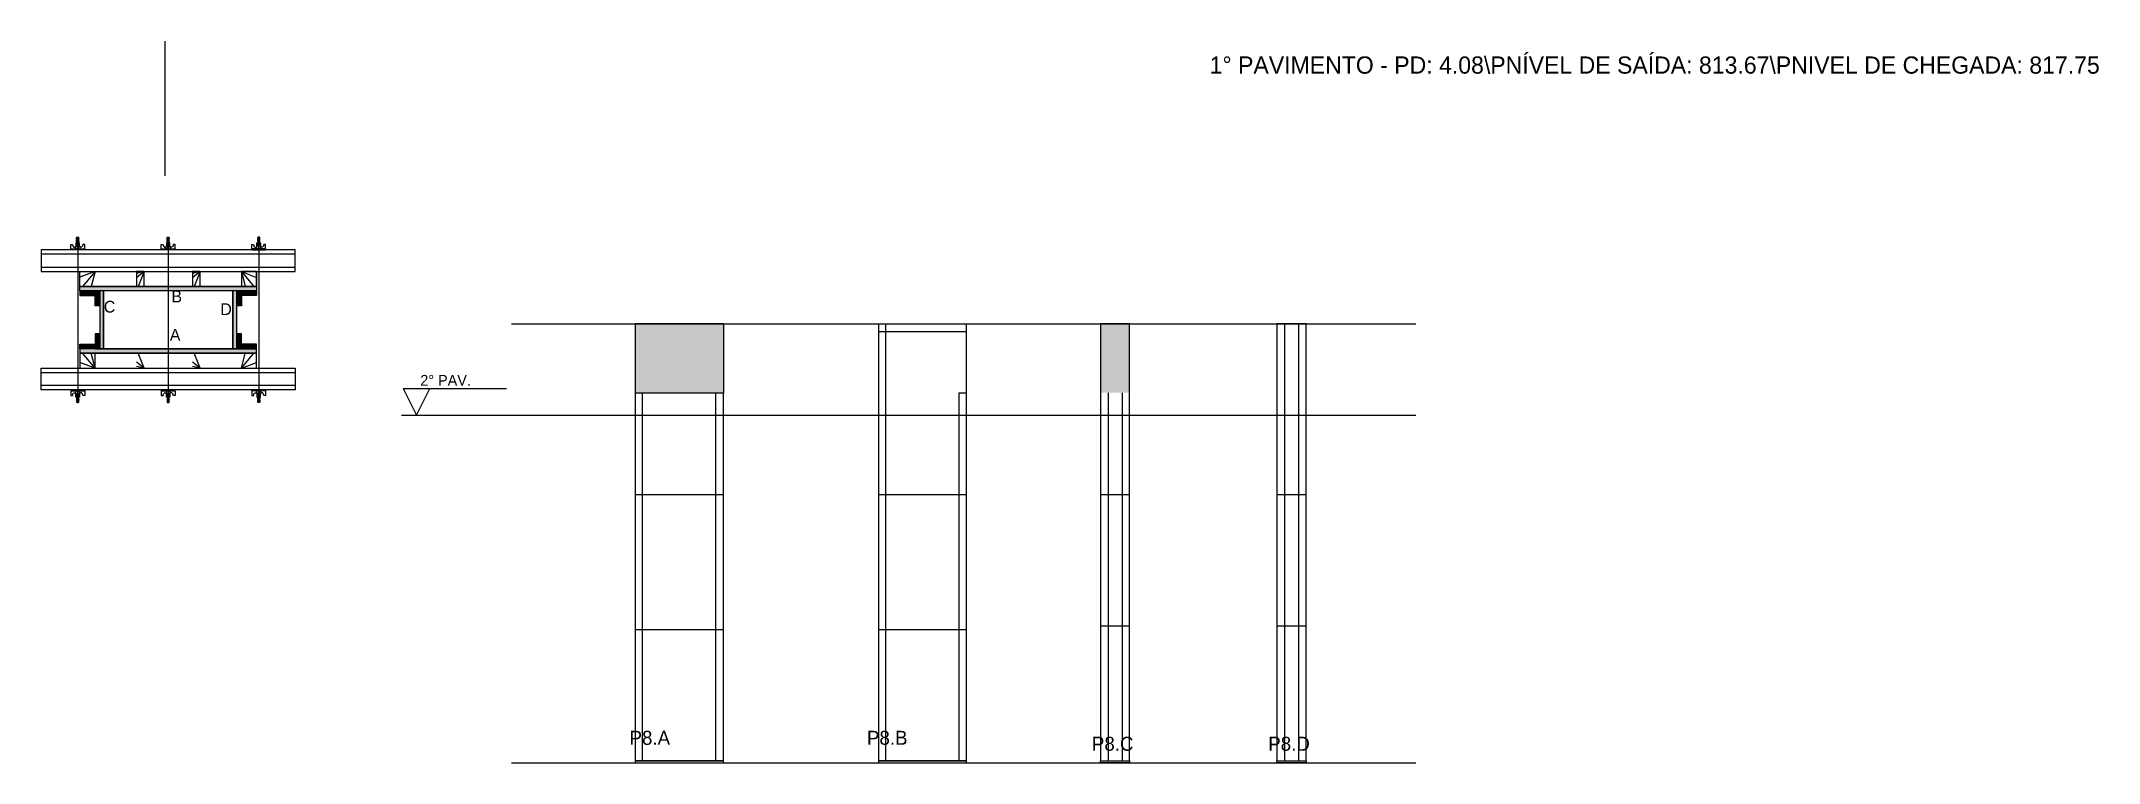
# Model space of a CAD drawing. Header units: metres. Extents: x 3122 to 5033, y 12106 to 12777.
import ezdxf

# ---------------------------------------------------------------- set-up
doc = ezdxf.new("R2010")
doc.units = ezdxf.units.M
for name, color, linetype in [('CHAPA', 7, 'Continuous'), ('COTA', 7, 'Continuous'), ('Hachura', 7, 'Continuous'), ('Madeira', 7, 'Continuous'), ('NIVEL 1° PAV.', 7, 'Continuous'), ('NIVEL 2° PAV.', 7, 'Continuous'), ('NOMENCLATURA', 7, 'Continuous'), ('Nível', 7, 'Continuous'), ('Painéis', 7, 'Continuous'), ('Perfil Metálico', 7, 'Continuous'), ('SARR_2.2x7', 7, 'Continuous'), ('SARRAFO', 7, 'Continuous'), ('Texto Seção', 7, 'Continuous'), ('TEXTO_GERAL', 7, 'Continuous')]:
    doc.layers.add(name, color=color, linetype=linetype)

msp = doc.modelspace()

# ---------------------------------------------------------------- hatches: boundary and pattern name
at = {"layer": 'COTA'}
h = msp.add_hatch(color=7, dxfattribs=at)
h.dxf.hatch_style = 1
h.paths.add_polyline_path([(3673.8, 12513.8), (3673.8, 12449.8), (3673.8, 12449.8), (3755.8, 12449.8), (3755.8, 12449.8), (3755.8, 12513.8), (3755.8, 12513.8), (3673.8, 12513.8)])
h = msp.add_hatch(color=7, dxfattribs=at)
h.dxf.hatch_style = 1
h.paths.add_polyline_path([(4106.1, 12449.8), (4133.1, 12449.8), (4133.1, 12449.8), (4133.1, 12513.8), (4133.1, 12513.8), (4106.1, 12513.8), (4106.1, 12513.8), (4106.1, 12449.8)])
at = {"layer": 'Hachura'}
h = msp.add_hatch(color=7, dxfattribs=at)
h.dxf.hatch_style = 1
h.paths.add_polyline_path([(3158.2, 12544.5), (3158.2, 12548.5), (3158.2, 12548.5), (3322.2, 12548.5), (3322.2, 12548.5), (3322.2, 12544.5), (3322.2, 12544.5), (3158.2, 12544.5)])
h = msp.add_hatch(color=7, dxfattribs=at)
h.dxf.hatch_style = 1
h.paths.add_polyline_path([(3158.2, 12544.5), (3158.2, 12548.5), (3158.2, 12548.5), (3322.2, 12548.5), (3322.2, 12548.5), (3322.2, 12544.5), (3322.2, 12544.5), (3158.2, 12544.5)])
h = msp.add_hatch(color=7, dxfattribs=at)
h.dxf.hatch_style = 1
h.paths.add_polyline_path([(3172.2, 12544.5), (3172.2, 12540.1), (3172.2, 12540.1), (3158.2, 12540.1), (3158.2, 12540.1), (3158.2, 12544.5), (3158.2, 12544.5), (3172.2, 12544.5)])
h = msp.add_hatch(color=7, dxfattribs=at)
h.dxf.hatch_style = 1
h.paths.add_polyline_path([(3176.6, 12544.5), (3172.2, 12544.5), (3172.2, 12544.5), (3172.2, 12530.5), (3172.2, 12530.5), (3176.6, 12530.5), (3176.6, 12530.5), (3176.6, 12544.5)])
h = msp.add_hatch(color=7, dxfattribs=at)
h.dxf.hatch_style = 1
h.paths.add_polyline_path([(3180.2, 12544.5), (3176.6, 12544.5), (3176.6, 12544.5), (3176.6, 12490.5), (3176.6, 12490.5), (3180.2, 12490.5), (3180.2, 12490.5), (3180.2, 12544.5)])
h = msp.add_hatch(color=7, dxfattribs=at)
h.dxf.hatch_style = 1
h.paths.add_polyline_path([(3180.2, 12544.5), (3176.6, 12544.5), (3176.6, 12544.5), (3176.6, 12490.5), (3176.6, 12490.5), (3180.2, 12490.5), (3180.2, 12490.5), (3180.2, 12544.5)])
h = msp.add_hatch(color=7, dxfattribs=at)
h.dxf.hatch_style = 1
h.paths.add_polyline_path([(3303.8, 12544.5), (3300.2, 12544.5), (3300.2, 12544.5), (3300.2, 12490.5), (3300.2, 12490.5), (3303.8, 12490.5), (3303.8, 12490.5), (3303.8, 12544.5)])
h = msp.add_hatch(color=7, dxfattribs=at)
h.dxf.hatch_style = 1
h.paths.add_polyline_path([(3303.8, 12544.5), (3300.2, 12544.5), (3300.2, 12544.5), (3300.2, 12490.5), (3300.2, 12490.5), (3303.8, 12490.5), (3303.8, 12490.5), (3303.8, 12544.5)])
h = msp.add_hatch(color=7, dxfattribs=at)
h.dxf.hatch_style = 1
h.paths.add_polyline_path([(3308.2, 12544.5), (3303.8, 12544.5), (3303.8, 12544.5), (3303.8, 12530.5), (3303.8, 12530.5), (3308.2, 12530.5), (3308.2, 12530.5), (3308.2, 12544.5)])
h = msp.add_hatch(color=7, dxfattribs=at)
h.dxf.hatch_style = 1
h.paths.add_polyline_path([(3308.2, 12544.5), (3308.2, 12540.1), (3308.2, 12540.1), (3322.2, 12540.1), (3322.2, 12540.1), (3322.2, 12544.5), (3322.2, 12544.5), (3308.2, 12544.5)])
h = msp.add_hatch(color=7, dxfattribs=at)
h.dxf.hatch_style = 1
h.paths.add_polyline_path([(3176.6, 12490.5), (3172.2, 12490.5), (3172.2, 12490.5), (3172.2, 12504.5), (3172.2, 12504.5), (3176.6, 12504.5), (3176.6, 12504.5), (3176.6, 12490.5)])
h = msp.add_hatch(color=7, dxfattribs=at)
h.dxf.hatch_style = 1
h.paths.add_polyline_path([(3308.2, 12490.5), (3303.8, 12490.5), (3303.8, 12490.5), (3303.8, 12504.5), (3303.8, 12504.5), (3308.2, 12504.5), (3308.2, 12504.5), (3308.2, 12490.5)])
h = msp.add_hatch(color=7, dxfattribs=at)
h.dxf.hatch_style = 1
h.paths.add_polyline_path([(3172.2, 12490.5), (3172.2, 12494.9), (3172.2, 12494.9), (3158.2, 12494.9), (3158.2, 12494.9), (3158.2, 12490.5), (3158.2, 12490.5), (3172.2, 12490.5)])
h = msp.add_hatch(color=7, dxfattribs=at)
h.dxf.hatch_style = 1
h.paths.add_polyline_path([(3158.2, 12490.5), (3158.2, 12486.5), (3158.2, 12486.5), (3322.2, 12486.5), (3322.2, 12486.5), (3322.2, 12490.5), (3322.2, 12490.5), (3158.2, 12490.5)])
h = msp.add_hatch(color=7, dxfattribs=at)
h.dxf.hatch_style = 1
h.paths.add_polyline_path([(3158.2, 12490.5), (3158.2, 12486.5), (3158.2, 12486.5), (3322.2, 12486.5), (3322.2, 12486.5), (3322.2, 12490.5), (3322.2, 12490.5), (3158.2, 12490.5)])
h = msp.add_hatch(color=7, dxfattribs=at)
h.dxf.hatch_style = 1
h.paths.add_polyline_path([(3308.2, 12490.5), (3308.2, 12494.9), (3308.2, 12494.9), (3322.2, 12494.9), (3322.2, 12494.9), (3322.2, 12490.5), (3322.2, 12490.5), (3308.2, 12490.5)])

# ---------------------------------------------------------------- linework, layer by layer
at = {"layer": 'CHAPA', "color": 7, "lineweight": 25}
for points in [[(3158.2, 12544.5), (3158.2, 12548.5), (3322.2, 12548.5), (3322.2, 12544.5)], [(3158.2, 12544.5), (3158.2, 12548.5), (3322.2, 12548.5), (3322.2, 12544.5)], [(3180.2, 12544.5), (3176.6, 12544.5), (3176.6, 12490.5), (3180.2, 12490.5)], [(3180.2, 12544.5), (3176.6, 12544.5), (3176.6, 12490.5), (3180.2, 12490.5)], [(3303.8, 12544.5), (3300.2, 12544.5), (3300.2, 12490.5), (3303.8, 12490.5)], [(3303.8, 12544.5), (3300.2, 12544.5), (3300.2, 12490.5), (3303.8, 12490.5)], [(3158.2, 12490.5), (3158.2, 12486.5), (3322.2, 12486.5), (3322.2, 12490.5)], [(3158.2, 12490.5), (3158.2, 12486.5), (3322.2, 12486.5), (3322.2, 12490.5)]]:
    msp.add_lwpolyline(points, close=True, dxfattribs=at)
at = {"layer": 'COTA', "color": 7, "lineweight": 25}
msp.add_line((3755.8, 12513.8), (3673.8, 12513.8), dxfattribs=at)
msp.add_lwpolyline([(4133.1, 12449.8), (4133.1, 12513.8), (4106.1, 12513.8), (4106.1, 12449.8)], dxfattribs=at)
at = {"layer": 'Defpoints', "color": 7, "lineweight": 25}
msp.add_line((3237.2, 12651.5), (3237.2, 12776.5), dxfattribs=at)
at = {"layer": 'Hachura', "color": 7, "lineweight": 25}
for p, q in [((3155.1, 12594), (3155.5, 12594.3)), ((3155.1, 12593.6), (3155.1, 12594)), ((3155.1, 12594), (3155.1, 12594)), ((3157.1, 12594), (3155.1, 12594)), ((3155.5, 12594.3), (3156.7, 12594.3)), ((3157.1, 12593.3), (3155.8, 12594)), ((3157.2, 12593.4), (3156, 12594)), ((3156.6, 12594), (3157.2, 12593.6)), ((3157.1, 12594), (3156.7, 12594.3)), ((3156.8, 12594), (3157.1, 12593.8)), ((3157.1, 12593.8), (3157.1, 12594)), ((3239.1, 12594), (3239.5, 12594.3)), ((3239.1, 12593.6), (3239.1, 12594)), ((3239.1, 12594), (3239.1, 12594)), ((3241.1, 12594), (3239.1, 12594)), ((3239.5, 12594.3), (3240.7, 12594.3)), ((3241.1, 12593.3), (3239.8, 12594)), ((3241.2, 12593.4), (3240, 12594)), ((3240.6, 12594), (3241.2, 12593.6)), ((3241.1, 12594), (3240.7, 12594.3)), ((3240.8, 12594), (3241.1, 12593.8)), ((3241.1, 12593.8), (3241.1, 12594)), ((3323.8, 12594), (3323.1, 12593.6)), ((3323.2, 12593.4), (3324.3, 12594)), ((3323.3, 12594), (3323.6, 12594.3)), ((3323.5, 12594), (3323.3, 12593.8)), ((3323.3, 12593.8), (3323.3, 12594)), ((3323.3, 12593.3), (3324.6, 12594)), ((3323.3, 12594), (3325.2, 12594)), ((3324.9, 12594.3), (3323.6, 12594.3)), ((3325.2, 12594), (3324.9, 12594.3)), ((3325.2, 12593.6), (3325.2, 12594)), ((3325.2, 12594), (3325.2, 12594)), ((3149.7, 12582.5), (3149.7, 12587.6)), ((3149.7, 12587.6), (3151.4, 12587.6)), ((3149.7, 12583.4), (3162.6, 12583.4)), ((3149.7, 12583.4), (3154.9, 12583.4)), ((3162.6, 12582.5), (3149.7, 12582.5)), ((3149.9, 12583.4), (3149.9, 12582.5)), ((3150.1, 12583.4), (3150.1, 12582.5)), ((3150.4, 12583.4), (3150.4, 12582.5)), ((3150.9, 12583.4), (3150.9, 12582.5)), ((3151.4, 12587.6), (3152, 12585.4)), ((3151.7, 12583.4), (3151.7, 12582.5)), ((3152.3, 12585.2), (3154.2, 12585.2)), ((3153.1, 12583.4), (3153.1, 12582.5)), ((3161.7, 12582.5), (3153.9, 12582.5)), ((3154.2, 12586), (3158.1, 12586)), ((3154.2, 12583.4), (3154.2, 12586)), ((3156.2, 12583.4), (3154.2, 12583.4)), ((3157.8, 12589.2), (3154.5, 12589.2)), ((3154.5, 12589.2), (3154.5, 12586)), ((3157.8, 12589.1), (3154.5, 12589.1)), ((3154.9, 12583.4), (3155.5, 12583.4)), ((3157.2, 12592.2), (3155, 12593.3)), ((3157.2, 12591.1), (3155, 12592.1)), ((3157.2, 12589.9), (3155, 12591)), ((3156.3, 12589.2), (3155, 12589.8)), ((3155.1, 12593.6), (3157.1, 12592.7)), ((3155.1, 12593.6), (3157.1, 12592.7)), ((3155.1, 12593.5), (3157.2, 12592.5)), ((3155.1, 12592.5), (3155.1, 12593.1)), ((3157.1, 12592.1), (3155.1, 12593.1)), ((3155.1, 12592.5), (3157.1, 12591.5)), ((3155.1, 12592.4), (3157.2, 12591.3)), ((3155.1, 12591.3), (3155.1, 12592)), ((3157.1, 12591), (3155.1, 12592)), ((3155.1, 12591.7), (3155.1, 12592)), ((3155.1, 12591.3), (3157.1, 12590.3)), ((3155.1, 12591.2), (3157.2, 12590.1)), ((3155.1, 12590.1), (3155.1, 12590.8)), ((3157.1, 12589.8), (3155.1, 12590.8)), ((3155.1, 12590.1), (3157.1, 12589.2)), ((3156, 12589.2), (3155.1, 12589.6)), ((3155.1, 12589.2), (3155.1, 12589.6)), ((3155.2, 12583.1), (3155.2, 12583.3)), ((3155.2, 12582.6), (3155.2, 12583.1)), ((3155.5, 12589.2), (3155.5, 12586)), ((3155.9, 12583.4), (3155.9, 12585.4)), ((3156.2, 12593.3), (3156.2, 12445.5)), ((3156.2, 12583.4), (3156.2, 12582.5)), ((3156.4, 12585.4), (3156.4, 12583.4)), ((3157.1, 12593.3), (3157.1, 12592.7)), ((3157.1, 12591.5), (3157.1, 12592.1)), ((3157.1, 12590.8), (3157.1, 12591)), ((3157.1, 12590.8), (3157.1, 12590.3)), ((3157.1, 12589.8), (3157.1, 12589.2)), ((3157.1, 12589.2), (3157.1, 12586)), ((3157.1, 12583.2), (3157.1, 12582.8)), ((3157.8, 12586), (3157.8, 12589.2)), ((3158.1, 12586), (3157.8, 12586)), ((3158.1, 12586), (3157.8, 12586)), ((3158.1, 12586), (3158.1, 12583.4)), ((3160, 12585.2), (3158.1, 12585.2)), ((3159.2, 12583.4), (3159.2, 12582.5)), ((3160.9, 12587.6), (3160.4, 12585.4)), ((3160.6, 12583.4), (3160.6, 12582.5)), ((3162.6, 12587.6), (3160.9, 12587.6)), ((3161.5, 12583.4), (3161.5, 12582.5)), ((3161.9, 12583.4), (3161.9, 12582.5)), ((3162.3, 12583.4), (3162.3, 12582.5)), ((3162.5, 12583.4), (3162.5, 12582.5)), ((3162.6, 12583.4), (3162.6, 12587.6)), ((3162.6, 12583.4), (3162.6, 12582.5)), ((3233.7, 12582.5), (3233.7, 12587.6)), ((3233.7, 12587.6), (3235.4, 12587.6)), ((3233.7, 12583.4), (3246.6, 12583.4)), ((3233.7, 12583.4), (3238.9, 12583.4)), ((3246.6, 12582.5), (3233.7, 12582.5)), ((3233.9, 12583.4), (3233.9, 12582.5)), ((3234.1, 12583.4), (3234.1, 12582.5)), ((3234.4, 12583.4), (3234.4, 12582.5)), ((3234.9, 12583.4), (3234.9, 12582.5)), ((3235.4, 12587.6), (3236, 12585.4)), ((3235.7, 12583.4), (3235.7, 12582.5)), ((3236.3, 12585.2), (3238.2, 12585.2)), ((3237.1, 12583.4), (3237.1, 12582.5)), ((3245.7, 12582.5), (3237.9, 12582.5)), ((3238.2, 12586), (3242.1, 12586)), ((3238.2, 12583.4), (3238.2, 12586)), ((3240.2, 12583.4), (3238.2, 12583.4)), ((3241.8, 12589.2), (3238.5, 12589.2)), ((3238.5, 12589.2), (3238.5, 12586)), ((3241.8, 12589.1), (3238.5, 12589.1)), ((3238.9, 12583.4), (3239.5, 12583.4)), ((3241.2, 12592.2), (3239, 12593.3)), ((3241.2, 12591.1), (3239, 12592.1)), ((3241.2, 12589.9), (3239, 12591)), ((3240.3, 12589.2), (3239, 12589.8)), ((3239.1, 12593.6), (3241.1, 12592.7)), ((3239.1, 12593.6), (3241.1, 12592.7)), ((3239.1, 12593.5), (3241.2, 12592.5)), ((3239.1, 12592.5), (3239.1, 12593.1)), ((3241.1, 12592.1), (3239.1, 12593.1)), ((3239.1, 12592.5), (3241.1, 12591.5)), ((3239.1, 12592.4), (3241.2, 12591.3)), ((3239.1, 12591.3), (3239.1, 12592)), ((3241.1, 12591), (3239.1, 12592)), ((3239.1, 12591.7), (3239.1, 12592)), ((3239.1, 12591.3), (3241.1, 12590.3)), ((3239.1, 12591.2), (3241.2, 12590.1)), ((3239.1, 12590.1), (3239.1, 12590.8)), ((3241.1, 12589.8), (3239.1, 12590.8)), ((3239.1, 12590.1), (3241.1, 12589.2)), ((3240, 12589.2), (3239.1, 12589.6)), ((3239.1, 12589.2), (3239.1, 12589.6)), ((3239.2, 12583.1), (3239.2, 12583.3)), ((3239.2, 12582.6), (3239.2, 12583.1)), ((3239.5, 12589.2), (3239.5, 12586)), ((3239.9, 12583.4), (3239.9, 12585.4)), ((3240.2, 12593.3), (3240.2, 12445.5)), ((3240.2, 12583.4), (3240.2, 12582.5)), ((3240.4, 12585.4), (3240.4, 12583.4)), ((3241.1, 12593.3), (3241.1, 12592.7)), ((3241.1, 12591.5), (3241.1, 12592.1)), ((3241.1, 12590.8), (3241.1, 12591)), ((3241.1, 12590.8), (3241.1, 12590.3)), ((3241.1, 12589.8), (3241.1, 12589.2)), ((3241.1, 12589.2), (3241.1, 12586)), ((3241.1, 12583.2), (3241.1, 12582.8)), ((3241.8, 12586), (3241.8, 12589.2)), ((3242.1, 12586), (3241.8, 12586)), ((3242.1, 12586), (3241.8, 12586)), ((3242.1, 12586), (3242.1, 12583.4)), ((3244, 12585.2), (3242.1, 12585.2)), ((3243.2, 12583.4), (3243.2, 12582.5)), ((3244.9, 12587.6), (3244.4, 12585.4)), ((3244.6, 12583.4), (3244.6, 12582.5)), ((3246.6, 12587.6), (3244.9, 12587.6)), ((3245.5, 12583.4), (3245.5, 12582.5)), ((3245.9, 12583.4), (3245.9, 12582.5)), ((3246.3, 12583.4), (3246.3, 12582.5)), ((3246.5, 12583.4), (3246.5, 12582.5)), ((3246.6, 12583.4), (3246.6, 12587.6)), ((3246.6, 12583.4), (3246.6, 12582.5)), ((3317.7, 12583.4), (3317.7, 12587.6)), ((3317.7, 12587.6), (3319.4, 12587.6)), ((3330.6, 12583.4), (3317.7, 12583.4)), ((3317.7, 12583.4), (3317.7, 12582.5)), ((3317.7, 12582.5), (3330.6, 12582.5)), ((3317.9, 12583.4), (3317.9, 12582.5)), ((3318.1, 12583.4), (3318.1, 12582.5)), ((3318.4, 12583.4), (3318.4, 12582.5)), ((3318.7, 12582.5), (3326.5, 12582.5)), ((3318.9, 12583.4), (3318.9, 12582.5)), ((3319.4, 12587.6), (3320, 12585.4)), ((3319.7, 12583.4), (3319.7, 12582.5)), ((3320.3, 12585.2), (3322.2, 12585.2)), ((3321.1, 12583.4), (3321.1, 12582.5)), ((3326.1, 12586), (3322.2, 12586)), ((3322.2, 12586), (3322.2, 12583.4)), ((3322.2, 12586), (3322.5, 12586)), ((3322.2, 12586), (3322.5, 12586)), ((3322.5, 12589.2), (3325.9, 12589.2)), ((3322.5, 12586), (3322.5, 12589.2)), ((3322.5, 12589.1), (3325.9, 12589.1)), ((3325.3, 12593.5), (3323.1, 12592.5)), ((3325.3, 12592.4), (3323.1, 12591.3)), ((3325.3, 12591.2), (3323.1, 12590.1)), ((3323.2, 12592.2), (3325.3, 12593.3)), ((3323.2, 12591.1), (3325.3, 12592.1)), ((3323.2, 12589.9), (3325.3, 12591)), ((3323.2, 12583.2), (3323.2, 12582.8)), ((3325.2, 12593.6), (3323.3, 12592.7)), ((3325.2, 12593.6), (3323.3, 12592.7)), ((3323.3, 12593.3), (3323.3, 12592.7)), ((3323.3, 12592.1), (3325.2, 12593.1)), ((3325.2, 12592.5), (3323.3, 12591.5)), ((3323.3, 12591.5), (3323.3, 12592.1)), ((3323.3, 12591), (3325.2, 12592)), ((3325.2, 12591.3), (3323.3, 12590.3)), ((3323.3, 12590.8), (3323.3, 12591)), ((3323.3, 12590.8), (3323.3, 12590.3)), ((3323.3, 12589.8), (3325.2, 12590.8)), ((3325.2, 12590.1), (3323.3, 12589.2)), ((3323.3, 12589.8), (3323.3, 12589.2)), ((3323.3, 12589.2), (3323.3, 12586)), ((3324, 12589.2), (3325.3, 12589.8)), ((3324, 12585.4), (3324, 12583.4)), ((3324.2, 12593.3), (3324.2, 12445.5)), ((3324.2, 12583.4), (3326.1, 12583.4)), ((3324.2, 12583.4), (3324.2, 12582.5)), ((3324.3, 12589.2), (3325.2, 12589.6)), ((3324.5, 12583.4), (3324.5, 12585.4)), ((3324.8, 12589.2), (3324.8, 12586)), ((3325.5, 12583.4), (3324.8, 12583.4)), ((3325.1, 12583.1), (3325.1, 12583.3)), ((3325.1, 12582.6), (3325.1, 12583.1)), ((3325.2, 12592.5), (3325.2, 12593.1)), ((3325.2, 12591.3), (3325.2, 12592)), ((3325.2, 12591.7), (3325.2, 12592)), ((3325.2, 12590.1), (3325.2, 12590.8)), ((3325.2, 12589.2), (3325.2, 12589.6)), ((3330.6, 12583.4), (3325.5, 12583.4)), ((3325.9, 12589.2), (3325.9, 12586)), ((3326.1, 12583.4), (3326.1, 12586)), ((3328.1, 12585.2), (3326.1, 12585.2)), ((3327.2, 12583.4), (3327.2, 12582.5)), ((3328.9, 12587.6), (3328.4, 12585.4)), ((3328.6, 12583.4), (3328.6, 12582.5)), ((3330.6, 12587.6), (3328.9, 12587.6)), ((3329.5, 12583.4), (3329.5, 12582.5)), ((3329.9, 12583.4), (3329.9, 12582.5)), ((3330.3, 12583.4), (3330.3, 12582.5)), ((3330.5, 12583.4), (3330.5, 12582.5)), ((3330.6, 12582.5), (3330.6, 12587.6)), ((3162.6, 12452.5), (3149.7, 12452.5)), ((3149.7, 12452.5), (3149.7, 12447.3)), ((3149.7, 12451.6), (3162.6, 12451.6)), ((3149.7, 12451.6), (3154.9, 12451.6)), ((3149.7, 12447.3), (3151.4, 12447.3)), ((3149.9, 12451.6), (3149.9, 12452.5)), ((3150.1, 12451.6), (3150.1, 12452.5)), ((3150.4, 12451.6), (3150.4, 12452.5)), ((3150.9, 12451.6), (3150.9, 12452.5)), ((3151.4, 12447.3), (3152, 12449.5)), ((3151.7, 12451.6), (3151.7, 12452.5)), ((3152.3, 12449.8), (3154.2, 12449.8)), ((3153.1, 12451.6), (3153.1, 12452.5)), ((3161.7, 12452.5), (3153.9, 12452.5)), ((3156.2, 12451.6), (3154.2, 12451.6)), ((3154.2, 12451.6), (3154.2, 12449)), ((3154.2, 12449), (3158.1, 12449)), ((3154.5, 12445.8), (3154.5, 12449)), ((3157.8, 12445.8), (3154.5, 12445.8)), ((3157.8, 12445.8), (3154.5, 12445.8)), ((3154.9, 12451.6), (3155.5, 12451.6)), ((3156.3, 12445.8), (3155, 12445.1)), ((3157.2, 12445), (3155, 12444)), ((3157.2, 12443.9), (3155, 12442.8)), ((3157.2, 12442.7), (3155, 12441.6)), ((3155.1, 12444.8), (3157.1, 12445.8)), ((3156, 12445.8), (3155.1, 12445.3)), ((3155.1, 12445.8), (3155.1, 12445.3)), ((3157.1, 12445.1), (3155.1, 12444.2)), ((3155.1, 12444.8), (3155.1, 12444.2)), ((3155.1, 12443.7), (3157.2, 12444.8)), ((3155.1, 12443.6), (3157.1, 12444.6)), ((3157.1, 12444), (3155.1, 12443)), ((3155.1, 12442.6), (3157.2, 12443.7)), ((3155.1, 12443.6), (3155.1, 12443)), ((3155.1, 12442.5), (3157.1, 12443.4)), ((3155.1, 12443.2), (3155.1, 12443)), ((3157.1, 12442.8), (3155.1, 12441.8)), ((3155.1, 12442.5), (3155.1, 12441.8)), ((3155.1, 12441.4), (3157.2, 12442.5)), ((3155.1, 12441.3), (3157.1, 12442.3)), ((3155.1, 12441.3), (3157.1, 12442.3)), ((3155.1, 12441.3), (3155.1, 12441)), ((3155.1, 12441), (3155.1, 12441)), ((3155.1, 12441), (3155.5, 12440.7)), ((3157.1, 12441), (3155.1, 12441)), ((3155.2, 12452.3), (3155.2, 12451.9)), ((3155.2, 12451.9), (3155.2, 12451.7)), ((3155.5, 12445.8), (3155.5, 12449)), ((3157.1, 12441.6), (3155.8, 12441)), ((3155.9, 12451.6), (3155.9, 12449.6)), ((3157.2, 12441.6), (3156, 12441)), ((3156.2, 12451.6), (3156.2, 12452.5)), ((3156.4, 12449.6), (3156.4, 12451.6)), ((3156.6, 12441), (3157.2, 12441.3)), ((3157.1, 12441), (3156.7, 12440.7)), ((3156.8, 12441), (3157.1, 12441.1)), ((3157.1, 12451.7), (3157.1, 12452.1)), ((3157.1, 12445.8), (3157.1, 12449)), ((3157.1, 12445.1), (3157.1, 12445.8)), ((3157.1, 12444.2), (3157.1, 12444.6)), ((3157.1, 12444.2), (3157.1, 12444)), ((3157.1, 12443.4), (3157.1, 12442.8)), ((3157.1, 12441.6), (3157.1, 12442.3)), ((3157.1, 12441.1), (3157.1, 12441)), ((3157.8, 12449), (3157.8, 12445.8)), ((3158.1, 12449), (3157.8, 12449)), ((3158.1, 12449), (3157.8, 12449)), ((3158.1, 12449), (3158.1, 12451.6)), ((3160, 12449.8), (3158.1, 12449.8)), ((3159.2, 12451.6), (3159.2, 12452.5)), ((3160.9, 12447.3), (3160.4, 12449.5)), ((3160.6, 12451.6), (3160.6, 12452.5)), ((3162.6, 12447.3), (3160.9, 12447.3)), ((3161.5, 12451.6), (3161.5, 12452.5)), ((3161.9, 12451.6), (3161.9, 12452.5)), ((3162.3, 12451.6), (3162.3, 12452.5)), ((3162.5, 12451.6), (3162.5, 12452.5)), ((3162.6, 12451.6), (3162.6, 12452.5)), ((3162.6, 12451.6), (3162.6, 12447.3)), ((3246.6, 12452.5), (3233.7, 12452.5)), ((3233.7, 12452.5), (3233.7, 12447.3)), ((3233.7, 12451.6), (3246.6, 12451.6)), ((3233.7, 12451.6), (3238.9, 12451.6)), ((3233.7, 12447.3), (3235.4, 12447.3)), ((3233.9, 12451.6), (3233.9, 12452.5)), ((3234.1, 12451.6), (3234.1, 12452.5)), ((3234.4, 12451.6), (3234.4, 12452.5)), ((3234.9, 12451.6), (3234.9, 12452.5)), ((3235.4, 12447.3), (3236, 12449.5)), ((3235.7, 12451.6), (3235.7, 12452.5)), ((3236.3, 12449.8), (3238.2, 12449.8)), ((3237.1, 12451.6), (3237.1, 12452.5)), ((3245.7, 12452.5), (3237.9, 12452.5)), ((3240.2, 12451.6), (3238.2, 12451.6)), ((3238.2, 12451.6), (3238.2, 12449)), ((3238.2, 12449), (3242.1, 12449)), ((3238.5, 12445.8), (3238.5, 12449)), ((3241.8, 12445.8), (3238.5, 12445.8)), ((3241.8, 12445.8), (3238.5, 12445.8)), ((3238.9, 12451.6), (3239.5, 12451.6)), ((3240.3, 12445.8), (3239, 12445.1)), ((3241.2, 12445), (3239, 12444)), ((3241.2, 12443.9), (3239, 12442.8)), ((3241.2, 12442.7), (3239, 12441.6)), ((3239.1, 12444.8), (3241.1, 12445.8)), ((3240, 12445.8), (3239.1, 12445.3)), ((3239.1, 12445.8), (3239.1, 12445.3)), ((3241.1, 12445.1), (3239.1, 12444.2)), ((3239.1, 12444.8), (3239.1, 12444.2)), ((3239.1, 12443.7), (3241.2, 12444.8)), ((3239.1, 12443.6), (3241.1, 12444.6)), ((3241.1, 12444), (3239.1, 12443)), ((3239.1, 12442.6), (3241.2, 12443.7)), ((3239.1, 12443.6), (3239.1, 12443)), ((3239.1, 12442.5), (3241.1, 12443.4)), ((3239.1, 12443.2), (3239.1, 12443)), ((3241.1, 12442.8), (3239.1, 12441.8)), ((3239.1, 12442.5), (3239.1, 12441.8)), ((3239.1, 12441.4), (3241.2, 12442.5)), ((3239.1, 12441.3), (3241.1, 12442.3)), ((3239.1, 12441.3), (3241.1, 12442.3)), ((3239.1, 12441.3), (3239.1, 12441)), ((3239.1, 12441), (3239.1, 12441)), ((3239.1, 12441), (3239.5, 12440.7)), ((3241.1, 12441), (3239.1, 12441)), ((3239.2, 12452.3), (3239.2, 12451.9)), ((3239.2, 12451.9), (3239.2, 12451.7)), ((3239.5, 12445.8), (3239.5, 12449)), ((3241.1, 12441.6), (3239.8, 12441)), ((3239.9, 12451.6), (3239.9, 12449.6)), ((3241.2, 12441.6), (3240, 12441)), ((3240.2, 12451.6), (3240.2, 12452.5)), ((3240.4, 12449.6), (3240.4, 12451.6)), ((3240.6, 12441), (3241.2, 12441.3)), ((3241.1, 12441), (3240.7, 12440.7)), ((3240.8, 12441), (3241.1, 12441.1)), ((3241.1, 12451.7), (3241.1, 12452.1)), ((3241.1, 12445.8), (3241.1, 12449)), ((3241.1, 12445.1), (3241.1, 12445.8)), ((3241.1, 12444.2), (3241.1, 12444.6)), ((3241.1, 12444.2), (3241.1, 12444)), ((3241.1, 12443.4), (3241.1, 12442.8)), ((3241.1, 12441.6), (3241.1, 12442.3)), ((3241.1, 12441.1), (3241.1, 12441)), ((3241.8, 12449), (3241.8, 12445.8)), ((3242.1, 12449), (3241.8, 12449)), ((3242.1, 12449), (3241.8, 12449)), ((3242.1, 12449), (3242.1, 12451.6)), ((3244, 12449.8), (3242.1, 12449.8)), ((3243.2, 12451.6), (3243.2, 12452.5)), ((3244.9, 12447.3), (3244.4, 12449.5)), ((3244.6, 12451.6), (3244.6, 12452.5)), ((3246.6, 12447.3), (3244.9, 12447.3)), ((3245.5, 12451.6), (3245.5, 12452.5)), ((3245.9, 12451.6), (3245.9, 12452.5)), ((3246.3, 12451.6), (3246.3, 12452.5)), ((3246.5, 12451.6), (3246.5, 12452.5)), ((3246.6, 12451.6), (3246.6, 12452.5)), ((3246.6, 12451.6), (3246.6, 12447.3)), ((3317.7, 12452.5), (3330.6, 12452.5)), ((3317.7, 12451.6), (3317.7, 12452.5)), ((3330.6, 12451.6), (3317.7, 12451.6)), ((3317.7, 12451.6), (3317.7, 12447.3)), ((3317.7, 12447.3), (3319.4, 12447.3)), ((3317.9, 12451.6), (3317.9, 12452.5)), ((3318.1, 12451.6), (3318.1, 12452.5)), ((3318.4, 12451.6), (3318.4, 12452.5)), ((3318.7, 12452.5), (3326.5, 12452.5)), ((3318.9, 12451.6), (3318.9, 12452.5)), ((3319.4, 12447.3), (3320, 12449.5)), ((3319.7, 12451.6), (3319.7, 12452.5)), ((3320.3, 12449.8), (3322.2, 12449.8)), ((3321.1, 12451.6), (3321.1, 12452.5)), ((3322.2, 12449), (3322.2, 12451.6)), ((3326.1, 12449), (3322.2, 12449)), ((3322.2, 12449), (3322.5, 12449)), ((3322.2, 12449), (3322.5, 12449)), ((3322.5, 12449), (3322.5, 12445.8)), ((3322.5, 12445.8), (3325.9, 12445.8)), ((3322.5, 12445.8), (3325.9, 12445.8)), ((3325.3, 12443.7), (3323.1, 12444.8)), ((3325.3, 12442.6), (3323.1, 12443.7)), ((3325.3, 12441.4), (3323.1, 12442.5)), ((3323.8, 12441), (3323.1, 12441.3)), ((3323.2, 12451.7), (3323.2, 12452.1)), ((3323.2, 12445), (3325.3, 12444)), ((3323.2, 12443.9), (3325.3, 12442.8)), ((3323.2, 12442.7), (3325.3, 12441.6)), ((3323.2, 12441.6), (3324.3, 12441)), ((3323.3, 12445.8), (3323.3, 12449)), ((3323.3, 12445.1), (3323.3, 12445.8)), ((3325.2, 12444.8), (3323.3, 12445.8)), ((3323.3, 12445.1), (3325.2, 12444.2)), ((3323.3, 12444.2), (3323.3, 12444.6)), ((3325.2, 12443.6), (3323.3, 12444.6)), ((3323.3, 12444.2), (3323.3, 12444)), ((3323.3, 12444), (3325.2, 12443)), ((3323.3, 12443.4), (3323.3, 12442.8)), ((3325.2, 12442.5), (3323.3, 12443.4)), ((3323.3, 12442.8), (3325.2, 12441.8)), ((3325.2, 12441.3), (3323.3, 12442.3)), ((3323.3, 12441.6), (3323.3, 12442.3)), ((3325.2, 12441.3), (3323.3, 12442.3)), ((3323.3, 12441.6), (3324.6, 12441)), ((3323.5, 12441), (3323.3, 12441.1)), ((3323.3, 12441.1), (3323.3, 12441)), ((3323.3, 12441), (3323.6, 12440.7)), ((3323.3, 12441), (3325.2, 12441)), ((3324, 12449.6), (3324, 12451.6)), ((3324, 12445.8), (3325.3, 12445.1)), ((3324.2, 12451.6), (3324.2, 12452.5)), ((3324.2, 12451.6), (3326.1, 12451.6)), ((3324.3, 12445.8), (3325.2, 12445.3)), ((3324.5, 12451.6), (3324.5, 12449.6)), ((3325.5, 12451.6), (3324.8, 12451.6)), ((3324.8, 12445.8), (3324.8, 12449)), ((3325.2, 12441), (3324.9, 12440.7)), ((3325.1, 12452.3), (3325.1, 12451.9)), ((3325.1, 12451.9), (3325.1, 12451.7)), ((3325.2, 12445.8), (3325.2, 12445.3)), ((3325.2, 12444.8), (3325.2, 12444.2)), ((3325.2, 12443.6), (3325.2, 12443)), ((3325.2, 12443.2), (3325.2, 12443)), ((3325.2, 12442.5), (3325.2, 12441.8)), ((3325.2, 12441.3), (3325.2, 12441)), ((3325.2, 12441), (3325.2, 12441)), ((3330.6, 12451.6), (3325.5, 12451.6)), ((3325.9, 12445.8), (3325.9, 12449)), ((3326.1, 12451.6), (3326.1, 12449)), ((3328.1, 12449.8), (3326.1, 12449.8)), ((3327.2, 12451.6), (3327.2, 12452.5)), ((3328.9, 12447.3), (3328.4, 12449.5)), ((3328.6, 12451.6), (3328.6, 12452.5)), ((3330.6, 12447.3), (3328.9, 12447.3)), ((3329.5, 12451.6), (3329.5, 12452.5)), ((3329.9, 12451.6), (3329.9, 12452.5)), ((3330.3, 12451.6), (3330.3, 12452.5)), ((3330.5, 12451.6), (3330.5, 12452.5)), ((3330.6, 12452.5), (3330.6, 12447.3)), ((3155.5, 12440.7), (3156.7, 12440.7)), ((3239.5, 12440.7), (3240.7, 12440.7)), ((3324.9, 12440.7), (3323.6, 12440.7))]:
    msp.add_line(p, q, dxfattribs=at)
at = {"layer": 'Madeira', "color": 7, "lineweight": 25}
for p, q in [((3172.2, 12562.5), (3158.2, 12557.1)), ((3172.2, 12562.5), (3160.7, 12548.5)), ((3172.2, 12562.5), (3168.7, 12548.5)), ((3217.7, 12562.5), (3210.7, 12556.7)), ((3217.7, 12562.5), (3210.7, 12560.7)), ((3217.7, 12562.5), (3212.2, 12548.5)), ((3269.7, 12562.5), (3262.7, 12556.7)), ((3269.7, 12562.5), (3262.7, 12560.7)), ((3269.7, 12562.5), (3264.2, 12548.5)), ((3308.2, 12562.5), (3319.7, 12548.5)), ((3308.2, 12562.5), (3311.7, 12548.5)), ((3308.2, 12562.5), (3322.2, 12557)), ((3172.2, 12472.5), (3160.7, 12486.5)), ((3172.2, 12472.5), (3168.7, 12486.5)), ((3217.7, 12472.5), (3212.2, 12486.5)), ((3269.7, 12472.5), (3264.2, 12486.5)), ((3308.2, 12472.5), (3319.7, 12486.5)), ((3308.2, 12472.5), (3311.7, 12486.5)), ((3172.2, 12472.5), (3158.2, 12477.9)), ((3217.7, 12472.5), (3210.7, 12478.2)), ((3217.7, 12472.5), (3210.7, 12474.2)), ((3269.7, 12472.5), (3262.7, 12478.2)), ((3269.7, 12472.5), (3262.7, 12474.2)), ((3308.2, 12472.5), (3322.2, 12477.9))]:
    msp.add_line(p, q, dxfattribs=at)
for points in [[(3322.2, 12562.5), (3322.2, 12548.5), (3158.2, 12548.5), (3158.2, 12562.5)], [(3217.7, 12562.5), (3210.7, 12562.5), (3210.7, 12548.5), (3217.7, 12548.5)], [(3269.7, 12562.5), (3262.7, 12562.5), (3262.7, 12548.5), (3269.7, 12548.5)], [(3308.2, 12562.5), (3308.2, 12548.5), (3322.2, 12548.5), (3322.2, 12562.5)], [(3172.2, 12472.5), (3172.2, 12486.5), (3158.2, 12486.5), (3158.2, 12472.5)], [(3322.2, 12472.5), (3322.2, 12486.5), (3158.2, 12486.5), (3158.2, 12472.5)]]:
    msp.add_lwpolyline(points, close=True, dxfattribs=at)
at = {"layer": 'NIVEL 1° PAV.', "color": 7, "lineweight": 25}
msp.add_line((3559.1, 12513.8), (4398.9, 12513.8), dxfattribs=at)
at = {"layer": 'NIVEL 2° PAV.', "color": 7, "lineweight": 25}
for p, q in [((3458.3, 12453.8), (3554.3, 12453.8)), ((3458.3, 12453.8), (3470.8, 12428.8)), ((3470.8, 12428.8), (3483.3, 12453.8)), ((3456.9, 12428.8), (4398.9, 12428.8))]:
    msp.add_line(p, q, dxfattribs=at)
at = {"layer": 'Nível', "color": 7, "lineweight": 25}
for p, q in [((3559.1, 12513.8), (4398.9, 12513.8)), ((3559.1, 12105.8), (4398.9, 12105.8))]:
    msp.add_line(p, q, dxfattribs=at)
at = {"layer": 'Painéis', "color": 7, "lineweight": 25}
for p, q in [((3673.8, 12513.8), (3673.8, 12449.8)), ((3755.8, 12513.8), (3755.8, 12449.8)), ((3899.7, 12513.8), (3899.7, 12105.8)), ((3899.7, 12513.8), (3981.7, 12513.8)), ((3981.7, 12105.8), (3981.7, 12513.8)), ((4296.9, 12513.8), (4269.9, 12513.8)), ((4269.9, 12513.8), (4269.9, 12107.8)), ((4296.9, 12107.8), (4296.9, 12513.8)), ((3673.8, 12449.8), (3673.8, 12105.8)), ((3673.8, 12449.8), (3755.8, 12449.8)), ((3755.8, 12105.8), (3755.8, 12449.8)), ((4106.1, 12449.8), (4106.1, 12107.8)), ((4133.1, 12107.8), (4133.1, 12449.8)), ((3755.8, 12354.8), (3673.8, 12354.8)), ((3981.7, 12354.8), (3899.7, 12354.8)), ((4133.1, 12354.8), (4106.1, 12354.8)), ((4296.9, 12354.8), (4269.9, 12354.8)), ((4133.1, 12232.8), (4106.1, 12232.8)), ((4296.9, 12232.8), (4269.9, 12232.8)), ((3673.8, 12229.8), (3755.8, 12229.8)), ((3899.7, 12229.8), (3981.7, 12229.8)), ((3673.8, 12107.8), (3755.8, 12107.8)), ((3899.7, 12107.8), (3981.7, 12107.8)), ((4106.1, 12107.8), (4133.1, 12107.8)), ((4269.9, 12107.8), (4296.9, 12107.8))]:
    msp.add_line(p, q, dxfattribs=at)
for points in [[(3300.2, 12490.5), (3300.2, 12544.5), (3180.2, 12544.5), (3180.2, 12490.5)], [(3755.8, 12107.8), (3673.8, 12107.8), (3673.8, 12105.8), (3755.8, 12105.8)], [(3981.7, 12107.8), (3899.7, 12107.8), (3899.7, 12105.8), (3981.7, 12105.8)], [(4106.1, 12107.8), (4133.1, 12107.8), (4133.1, 12105.8), (4106.1, 12105.8)], [(4269.9, 12107.8), (4296.9, 12107.8), (4296.9, 12105.8), (4269.9, 12105.8)]]:
    msp.add_lwpolyline(points, close=True, dxfattribs=at)
at = {"layer": 'Perfil Metálico', "color": 7, "lineweight": 25}
for points in [[(3122.2, 12582.5), (3122.2, 12562.5), (3358.2, 12562.5), (3358.2, 12582.5)], [(3358.2, 12566.5), (3358.2, 12578.5), (3122.2, 12578.5), (3122.2, 12566.5)], [(3122.2, 12452.5), (3122.2, 12472.5), (3358.2, 12472.5), (3358.2, 12452.5)], [(3358.2, 12468.5), (3358.2, 12456.5), (3122.2, 12456.5), (3122.2, 12468.5)]]:
    msp.add_lwpolyline(points, close=True, dxfattribs=at)
at = {"layer": 'SARR_2.2x7', "color": 7, "lineweight": 25}
for p, q in [((3899.7, 12506.8), (3981.7, 12506.8)), ((3906.7, 12354.8), (3906.7, 12513.8)), ((4276.9, 12513.8), (4276.9, 12354.8)), ((4276.9, 12513.8), (4276.9, 12513.8)), ((4276.9, 12513.8), (4276.9, 12513.8)), ((4289.9, 12513.8), (4289.9, 12354.8)), ((4289.9, 12513.8), (4289.9, 12513.8)), ((4289.9, 12513.8), (4289.9, 12513.8)), ((3680.8, 12449.8), (3680.8, 12449.8)), ((3680.8, 12354.8), (3680.8, 12449.8)), ((3748.8, 12354.8), (3748.8, 12449.8)), ((3974.7, 12354.8), (3974.7, 12449.8)), ((3974.7, 12449.8), (3981.7, 12449.8)), ((4113.1, 12449.8), (4113.1, 12354.8)), ((4126.1, 12449.8), (4126.1, 12354.8)), ((3680.8, 12229.8), (3680.8, 12354.8)), ((3680.8, 12354.8), (3680.8, 12354.8)), ((3748.8, 12229.8), (3748.8, 12354.8)), ((3748.8, 12354.8), (3748.8, 12354.8)), ((3906.7, 12229.8), (3906.7, 12354.8)), ((3974.7, 12229.8), (3974.7, 12354.8)), ((4113.1, 12354.8), (4113.1, 12107.8)), ((4126.1, 12354.8), (4126.1, 12107.8)), ((4276.9, 12354.8), (4276.9, 12107.8)), ((4289.9, 12354.8), (4289.9, 12107.8)), ((3680.8, 12107.8), (3680.8, 12229.8)), ((3748.8, 12107.8), (3748.8, 12229.8)), ((3906.7, 12107.8), (3906.7, 12229.8)), ((3974.7, 12107.8), (3974.7, 12229.8)), ((3680.8, 12107.8), (3680.8, 12107.8)), ((3748.8, 12107.8), (3748.8, 12107.8)), ((3906.7, 12107.8), (3906.7, 12107.8)), ((3974.7, 12107.8), (3974.7, 12107.8))]:
    msp.add_line(p, q, dxfattribs=at)
at = {"layer": 'SARRAFO', "color": 7, "lineweight": 25}
for points in [[(3158.2, 12540.1), (3172.2, 12540.1), (3172.2, 12544.5), (3158.2, 12544.5)], [(3172.2, 12530.5), (3172.2, 12544.5), (3176.6, 12544.5), (3176.6, 12530.5)], [(3303.8, 12530.5), (3303.8, 12544.5), (3308.2, 12544.5), (3308.2, 12530.5)], [(3322.2, 12540.1), (3308.2, 12540.1), (3308.2, 12544.5), (3322.2, 12544.5)], [(3172.2, 12504.5), (3172.2, 12490.5), (3176.6, 12490.5), (3176.6, 12504.5)], [(3303.8, 12504.5), (3303.8, 12490.5), (3308.2, 12490.5), (3308.2, 12504.5)], [(3158.2, 12494.9), (3172.2, 12494.9), (3172.2, 12490.5), (3158.2, 12490.5)], [(3322.2, 12494.9), (3308.2, 12494.9), (3308.2, 12490.5), (3322.2, 12490.5)]]:
    msp.add_lwpolyline(points, close=True, dxfattribs=at)

# ---------------------------------------------------------------- texts
at = {"layer": 'NIVEL 2° PAV.', "color": 7, "lineweight": 25}
msp.add_text('2° PAV.', height=10, dxfattribs=at).set_placement((3474.3, 12456.3))
at = {"layer": 'NOMENCLATURA', "color": 7, "lineweight": 25}
msp.add_text('1° PAVIMENTO - PD: 4.08\\PNÍVEL DE SAÍDA: 813.67\\PNIVEL DE CHEGADA: 817.75', height=16, dxfattribs=at).set_placement((4207.4, 12746.3))
at = {"layer": 'Texto Seção', "color": 7, "lineweight": 25}
for s, p in [('P8.A', (3668.6, 12122.6)), ('P8.B', (3889.1, 12122.6)), ('P8.C', (4098, 12117.1)), ('P8.D', (4261.8, 12117.1))]:
    msp.add_text(s, height=13, dxfattribs=at).set_placement(p)
at = {"layer": 'TEXTO_GERAL', "color": 7, "lineweight": 25}
for s, p in [('B', (3243.2, 12533.8)), ('C', (3180.4, 12524.2)), ('D', (3288.6, 12521.9)), ('A', (3241.7, 12498.1))]:
    msp.add_text(s, height=11, dxfattribs=at).set_placement(p)

doc.saveas('drawing.dxf')
